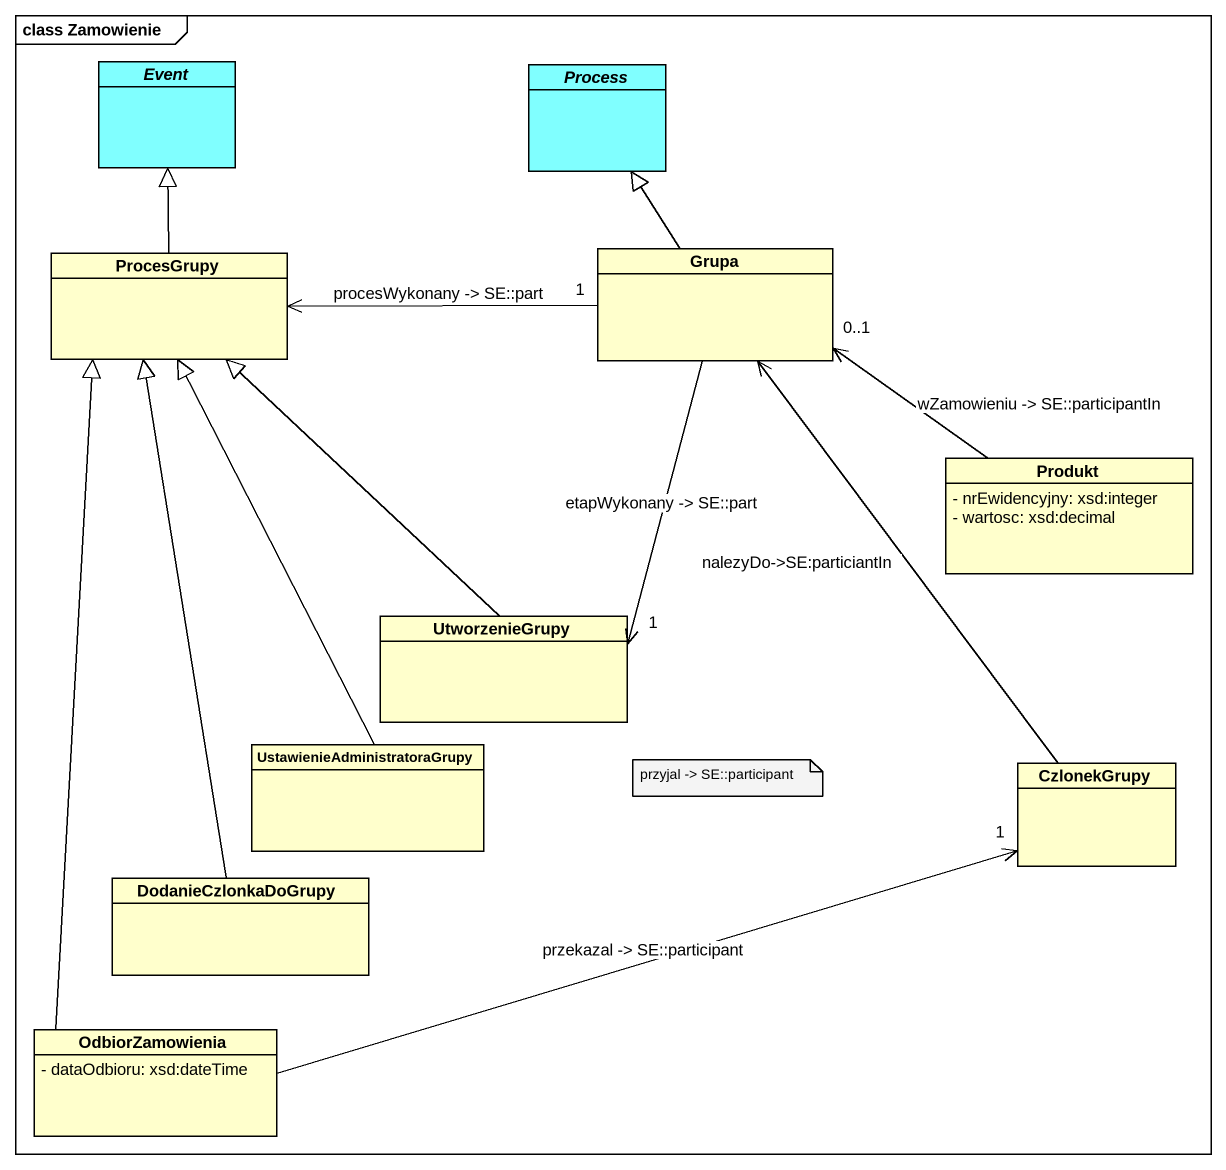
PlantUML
@startuml
mainframe class Zamowienie
hide circle
hide empty members
skinparam classAttributeIconSize 0
abstract class Event #80FFFF
abstract class "Process" as Process_ #80FFFF
class ProcesGrupy
class Grupa
class Produkt {
  - nrEwidencyjny: xsd:integer
  - wartosc: xsd:decimal
}
class UtworzenieGrupy
class "UstawienieAdministratoraGrupy" as UstawienieAdministratoraGrup
class CzlonekGrupy
class DodanieCzlonkaDoGrupy
class OdbiorZamowienia {
  - dataOdbioru: xsd:dateTime
}
ProcesGrupy -up-|> Event
Grupa -up-|> Process_
Grupa "1" -left-> ProcesGrupy : procesWykonany -> SE::part
Grupa --> "1" UtworzenieGrupy : etapWykonany -> SE::part
Produkt -left-> "0..1" Grupa : wZamowieniu -> SE::participantIn
UtworzenieGrupy -up-|> ProcesGrupy
UstawienieAdministratoraGrup -up-|> ProcesGrupy
CzlonekGrupy -up-> Grupa : nalezyDo->SE:particiantIn
DodanieCzlonkaDoGrupy -up-|> ProcesGrupy
OdbiorZamowienia -up-|> ProcesGrupy
OdbiorZamowienia -right-> "1" CzlonekGrupy : przekazal -> SE::participant
note as N1
  przyjal -> SE::participant
end note
@enduml
